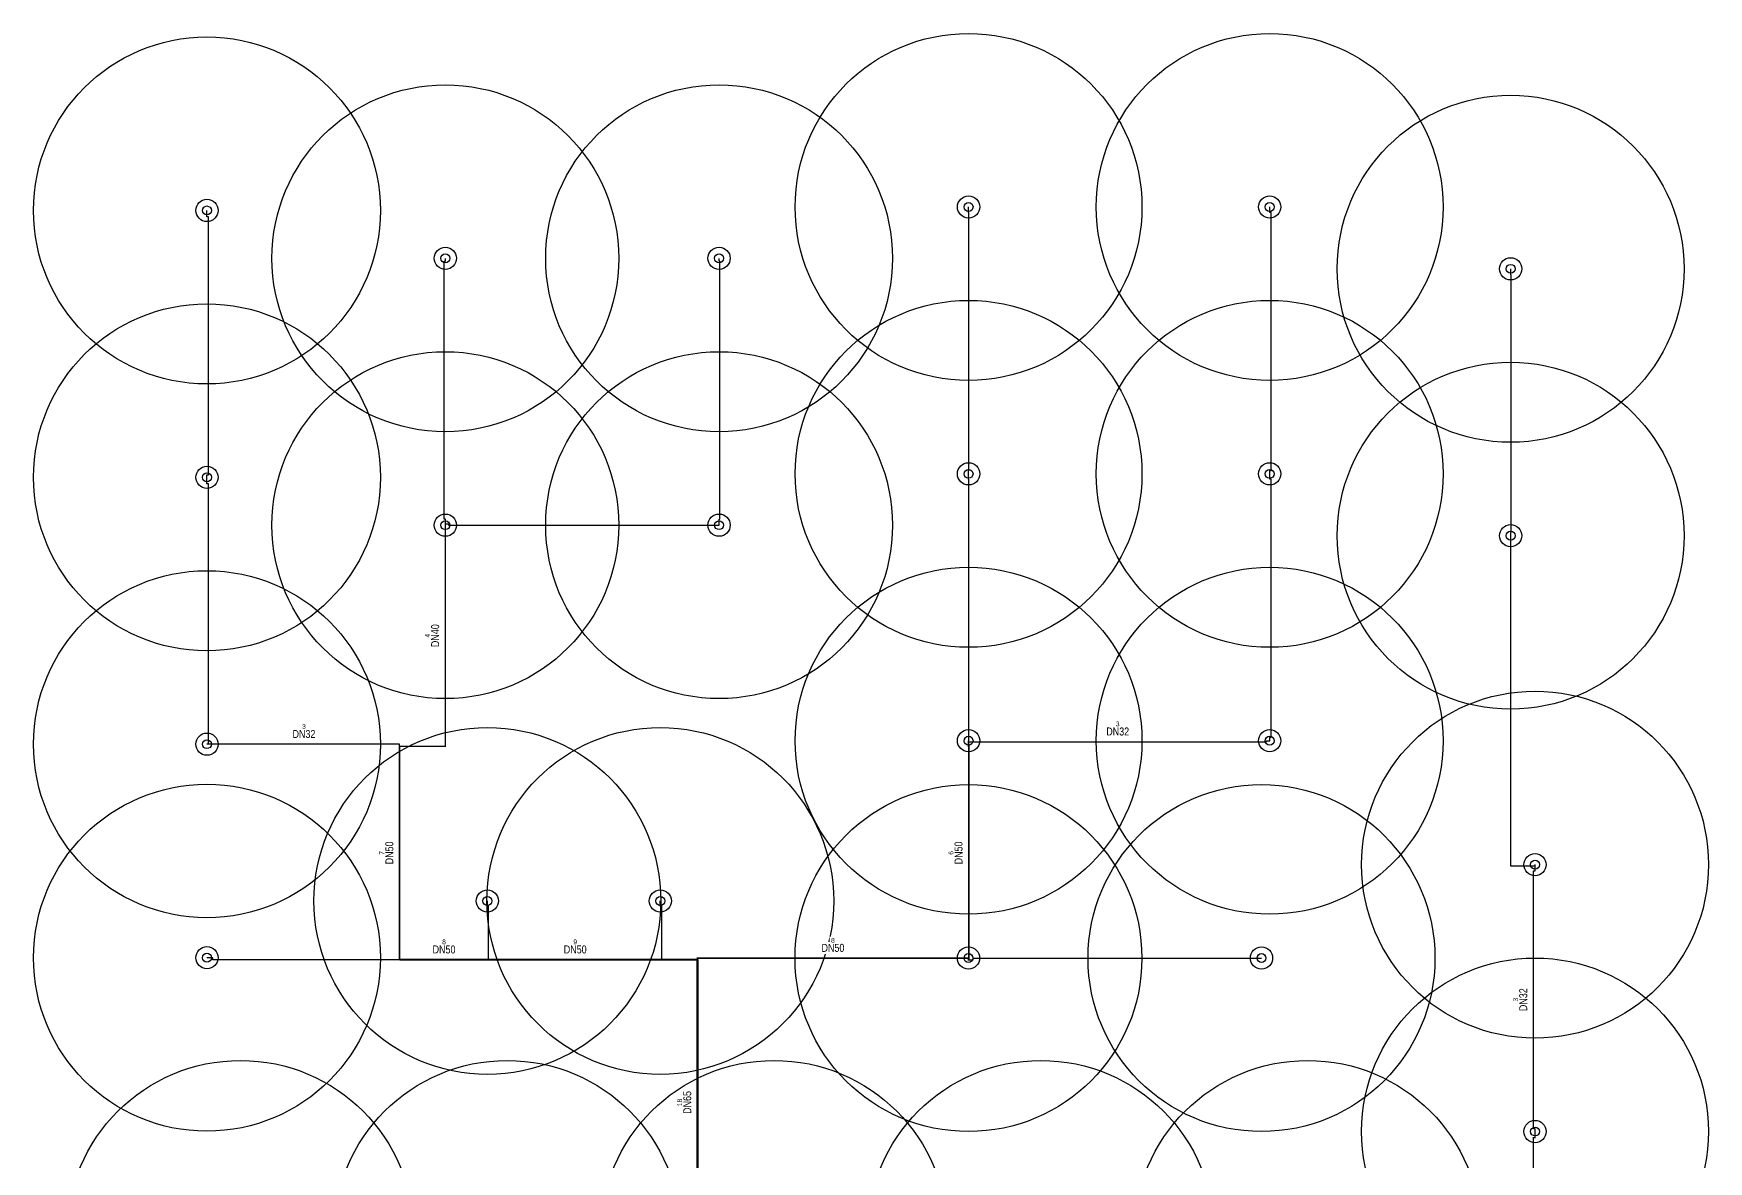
# Model space of a CAD drawing. Header units: centimetres. Extents: x 247996 to 269940, y -458027 to -450648.
# Drawn here: x 252429 to 254313, y -452056 to -450788 of the extents above; entities that cross this region are included whole.
import ezdxf
from ezdxf.enums import TextEntityAlignment as Align

# ---------------------------------------------------------------- set-up
doc = ezdxf.new("R2010")
doc.units = ezdxf.units.CM
for name, color, linetype in [('MTY-SPRINKLER', 15, 'Continuous'), ('MTY-SPRINKLER-BORU', 140, 'Continuous'), ('MTY-SPRINKLER-CAP', 141, 'Continuous'), ('MTY-SPRINKLER-KORUMA', 8, 'Continuous')]:
    doc.layers.add(name, color=color, linetype=linetype)
doc.styles.add('ROTAS', font='arial.ttf')

# ---------------------------------------------------------------- blocks, each defined once
blk = doc.blocks.new('ASL-SPR-PE')
for radius in [12.5, 5]:
    blk.add_circle((0, 0), radius)

msp = doc.modelspace()

# ---------------------------------------------------------------- linework, layer by layer
at = {"layer": 'MTY-SPRINKLER-BORU'}
for points in [[(252626, -451586.8), (252626, -451294), (252624.4, -451294), (252624.4, -451289), (252624.4, -451286.8), (252624.4, -451284), (252626, -451284), (252626, -450994), (252624.4, -450994), (252624.4, -450986.8)], [(253481, -451584), (253481, -451289), (253480.8, -451289), (253480.8, -451284), (253480.8, -451282.9), (253480.8, -451279), (253481, -451279), (253481, -450989), (253480.8, -450989), (253480.8, -450982.9)], [(253819.4, -451582.9), (253819.4, -451579), (253821, -451579), (253821, -451289), (253819.4, -451289), (253819.4, -451284), (253819.4, -451282.9), (253819.4, -451279), (253821, -451279), (253821, -450989), (253819.4, -450989), (253819.4, -450982.9)], [(252892.5, -451339), (252892.5, -451334), (252891, -451334), (252891, -451044), (252892.5, -451044), (252892.5, -451040.7)], [(252892.5, -451339), (252896, -451339), (252896, -451340.7), (253200.3, -451340.7), (253200.3, -451334), (253201, -451334), (253201, -451044), (253200.3, -451044), (253200.3, -451040.7)], [(254117.8, -451724), (254090.4, -451724), (254090.4, -451354), (254090.4, -451352.4), (254090.4, -451349), (254091, -451349), (254091, -451059), (254090.4, -451059), (254090.4, -451052.4)], [(252892.5, -451340.7), (252892.5, -451339)], [(253480.8, -451584), (253480.8, -451582.9)], [(253481, -451584), (253816, -451584), (253816, -451582.9), (253819.4, -451582.9)], [(252626, -451586.8), (252624.4, -451586.8)], [(252841, -451589), (252841, -451586.8), (252626, -451586.8)], [(254117.8, -452022.2), (254117.8, -452019), (254116, -452019), (254116, -451729), (254117.8, -451729), (254117.8, -451724)], [(254117.8, -451724), (254117.8, -451722.2)], [(252941, -451829), (252941, -451769), (252939.8, -451769), (252939.8, -451763)], [(253136, -451829), (253136, -451769), (253134.1, -451769), (253134.1, -451763)], [(252841, -451829), (252631, -451829), (252631, -451826.8), (252624.4, -451826.8)], [(253481, -451829), (253486, -451829), (253486, -451827.2), (253810.2, -451827.2)]]:
    msp.add_lwpolyline(points, dxfattribs=at)
for points, const_width in [([(252841, -451589), (252892.5, -451589), (252892.5, -451340.7)], 1.5), ([(253481, -451829), (253481, -451589), (253480.8, -451589), (253480.8, -451584)], 2), ([(253480.8, -451584), (253481, -451584)], 1.5), ([(252841, -451829), (252841, -451589)], 2), ([(252941, -451829), (252841, -451829)], 2), ([(253136, -451829), (252941, -451829)], 2), ([(253176, -451829), (253136, -451829)], 2), ([(253176, -452150), (253176, -451829)], 2.5), ([(253176, -451829), (253176, -451827.2), (253480.7, -451827.2), (253480.7, -451829), (253481, -451829)], 2), ([(254116, -452150), (254116, -452029), (254117.8, -452029), (254117.8, -452024), (254117.8, -452022.2)], 1.5)]:
    msp.add_lwpolyline(points, dxfattribs=dict(at, const_width=const_width))
at = {"layer": 'MTY-SPRINKLER-KORUMA'}
for centre in [(252624.4, -450986.8), (253480.8, -450982.9), (253819.4, -450982.9), (252892.5, -451040.6), (253200.3, -451040.6), (254090.3, -451052.4), (252624.4, -451286.8), (253480.8, -451282.9), (253819.4, -451282.9), (252892.5, -451340.6), (253200.3, -451340.6), (254090.3, -451352.4), (252624.4, -451586.8), (253480.8, -451582.9), (253819.4, -451582.9), (254117.8, -451722.2), (252939.8, -451763), (253134.2, -451763), (252624.4, -451826.8), (253480.7, -451827.2), (253810.2, -451827.2), (254117.8, -452022.2), (252662.1, -452137.3), (252962.1, -452137.3), (253262.1, -452137.3), (253562.1, -452137.3), (253862.1, -452137.3)]:
    msp.add_circle(centre, 195, dxfattribs=at)

# ---------------------------------------------------------------- block references
at = {"layer": 'MTY-SPRINKLER'}
for p in [(252624.4, -450986.8), (253480.8, -450982.9), (253819.4, -450982.9), (252892.5, -451040.6), (253200.3, -451040.6), (254090.3, -451052.4), (252624.4, -451286.8), (253480.8, -451282.9), (253819.4, -451282.9), (252892.5, -451340.6), (253200.3, -451340.6), (254090.3, -451352.4), (252624.4, -451586.8), (253480.8, -451582.9), (253819.4, -451582.9), (254117.8, -451722.2), (252939.8, -451763), (253134.2, -451763), (252624.4, -451826.8), (253480.7, -451827.2), (253810.2, -451827.2), (254117.8, -452022.2)]:
    msp.add_blockref('ASL-SPR-PE', p, dxfattribs=at)

# ---------------------------------------------------------------- next in the draw order: wipeouts: each hides what was drawn before it
for points in [[(252887.7, -451477.4), (252887.7, -451455.9), (252874.2, -451455.9), (252874.2, -451477.4)], [(253636, -451579.2), (253657.4, -451579.2), (253657.4, -451565.8), (253636, -451565.8)], [(252721, -451582.1), (252742.4, -451582.1), (252742.4, -451568.6), (252721, -451568.6)], [(252836.2, -451721.5), (252836.2, -451700.1), (252822.8, -451700.1), (252822.8, -451721.5)], [(253476.2, -451721.5), (253476.2, -451700.1), (253462.8, -451700.1), (253462.8, -451721.5)], [(252878.5, -451824.2), (252899.9, -451824.2), (252899.9, -451810.8), (252878.5, -451810.8)], [(253026, -451824.2), (253047.4, -451824.2), (253047.4, -451810.8), (253026, -451810.8)], [(253315.8, -451822.5), (253337.3, -451822.5), (253337.3, -451809), (253315.8, -451809)], [(254111.2, -451886.5), (254111.2, -451865.1), (254097.8, -451865.1), (254097.8, -451886.5)], [(253171.2, -452002), (253171.2, -451980.6), (253157.8, -451980.6), (253157.8, -452002)]]:
    msp.add_wipeout(points)

# ---------------------------------------------------------------- next in the draw order: texts
at = {"layer": 'MTY-SPRINKLER-CAP', "style": 'ROTAS', "width": 0.8}
for s, p in [('DN40', (252881, -451464.8)), ('DN50', (252829.5, -451709)), ('DN50', (253469.5, -451709)), ('DN32', (254104.5, -451874)), ('DN65', (253164.5, -451989.5))]:
    msp.add_text(s, height=9, rotation=90, dxfattribs=at).set_placement(p, align=Align.MIDDLE_CENTER)
for s, p in [('DN32', (252733.5, -451575.3)), ('DN32', (253648.5, -451572.5)), ('DN50', (252891, -451817.5)), ('DN50', (253038.5, -451817.5)), ('DN50', (253328.3, -451815.7))]:
    msp.add_text(s, height=9, dxfattribs=at).set_placement(p, align=Align.MIDDLE_CENTER)

# ---------------------------------------------------------------- next in the draw order: wipeouts: each hides what was drawn before it
for points in [[(252876.5, -451468.3), (252876.5, -451463.5), (252868.4, -451463.5), (252868.4, -451468.3)], [(252730, -451570.8), (252734.8, -451570.8), (252734.8, -451562.7), (252730, -451562.7)], [(253645, -451568), (253649.8, -451568), (253649.8, -451559.9), (253645, -451559.9)], [(252825, -451712.5), (252825, -451707.7), (252816.9, -451707.7), (252816.9, -451712.5)], [(253465, -451712.5), (253465, -451707.7), (253456.9, -451707.7), (253456.9, -451712.5)], [(252887.5, -451813), (252892.3, -451813), (252892.3, -451804.9), (252887.5, -451804.9)], [(253035, -451813), (253039.8, -451813), (253039.8, -451804.9), (253035, -451804.9)], [(253324.8, -451811.2), (253329.7, -451811.2), (253329.7, -451803.1), (253324.8, -451803.1)], [(254100, -451877.5), (254100, -451872.7), (254091.9, -451872.7), (254091.9, -451877.5)], [(253160, -451994.3), (253160, -451986.8), (253151.9, -451986.8), (253151.9, -451994.3)]]:
    msp.add_wipeout(points)

# ---------------------------------------------------------------- next in the draw order: texts
for s, p in [('4', (252872.4, -451464.8)), ('7', (252821, -451709)), ('6', (253461, -451709)), ('3', (254096, -451874)), ('18', (253156, -451989.5))]:
    msp.add_text(s, height=5.4, rotation=90, dxfattribs=at).set_placement(p, align=Align.MIDDLE_CENTER)
for s, p in [('3', (252733.5, -451566.8)), ('3', (253648.5, -451564)), ('8', (252891, -451809)), ('9', (253038.5, -451809)), ('8', (253328.3, -451807.2))]:
    msp.add_text(s, height=5.4, dxfattribs=at).set_placement(p, align=Align.MIDDLE_CENTER)

doc.saveas('drawing.dxf')
